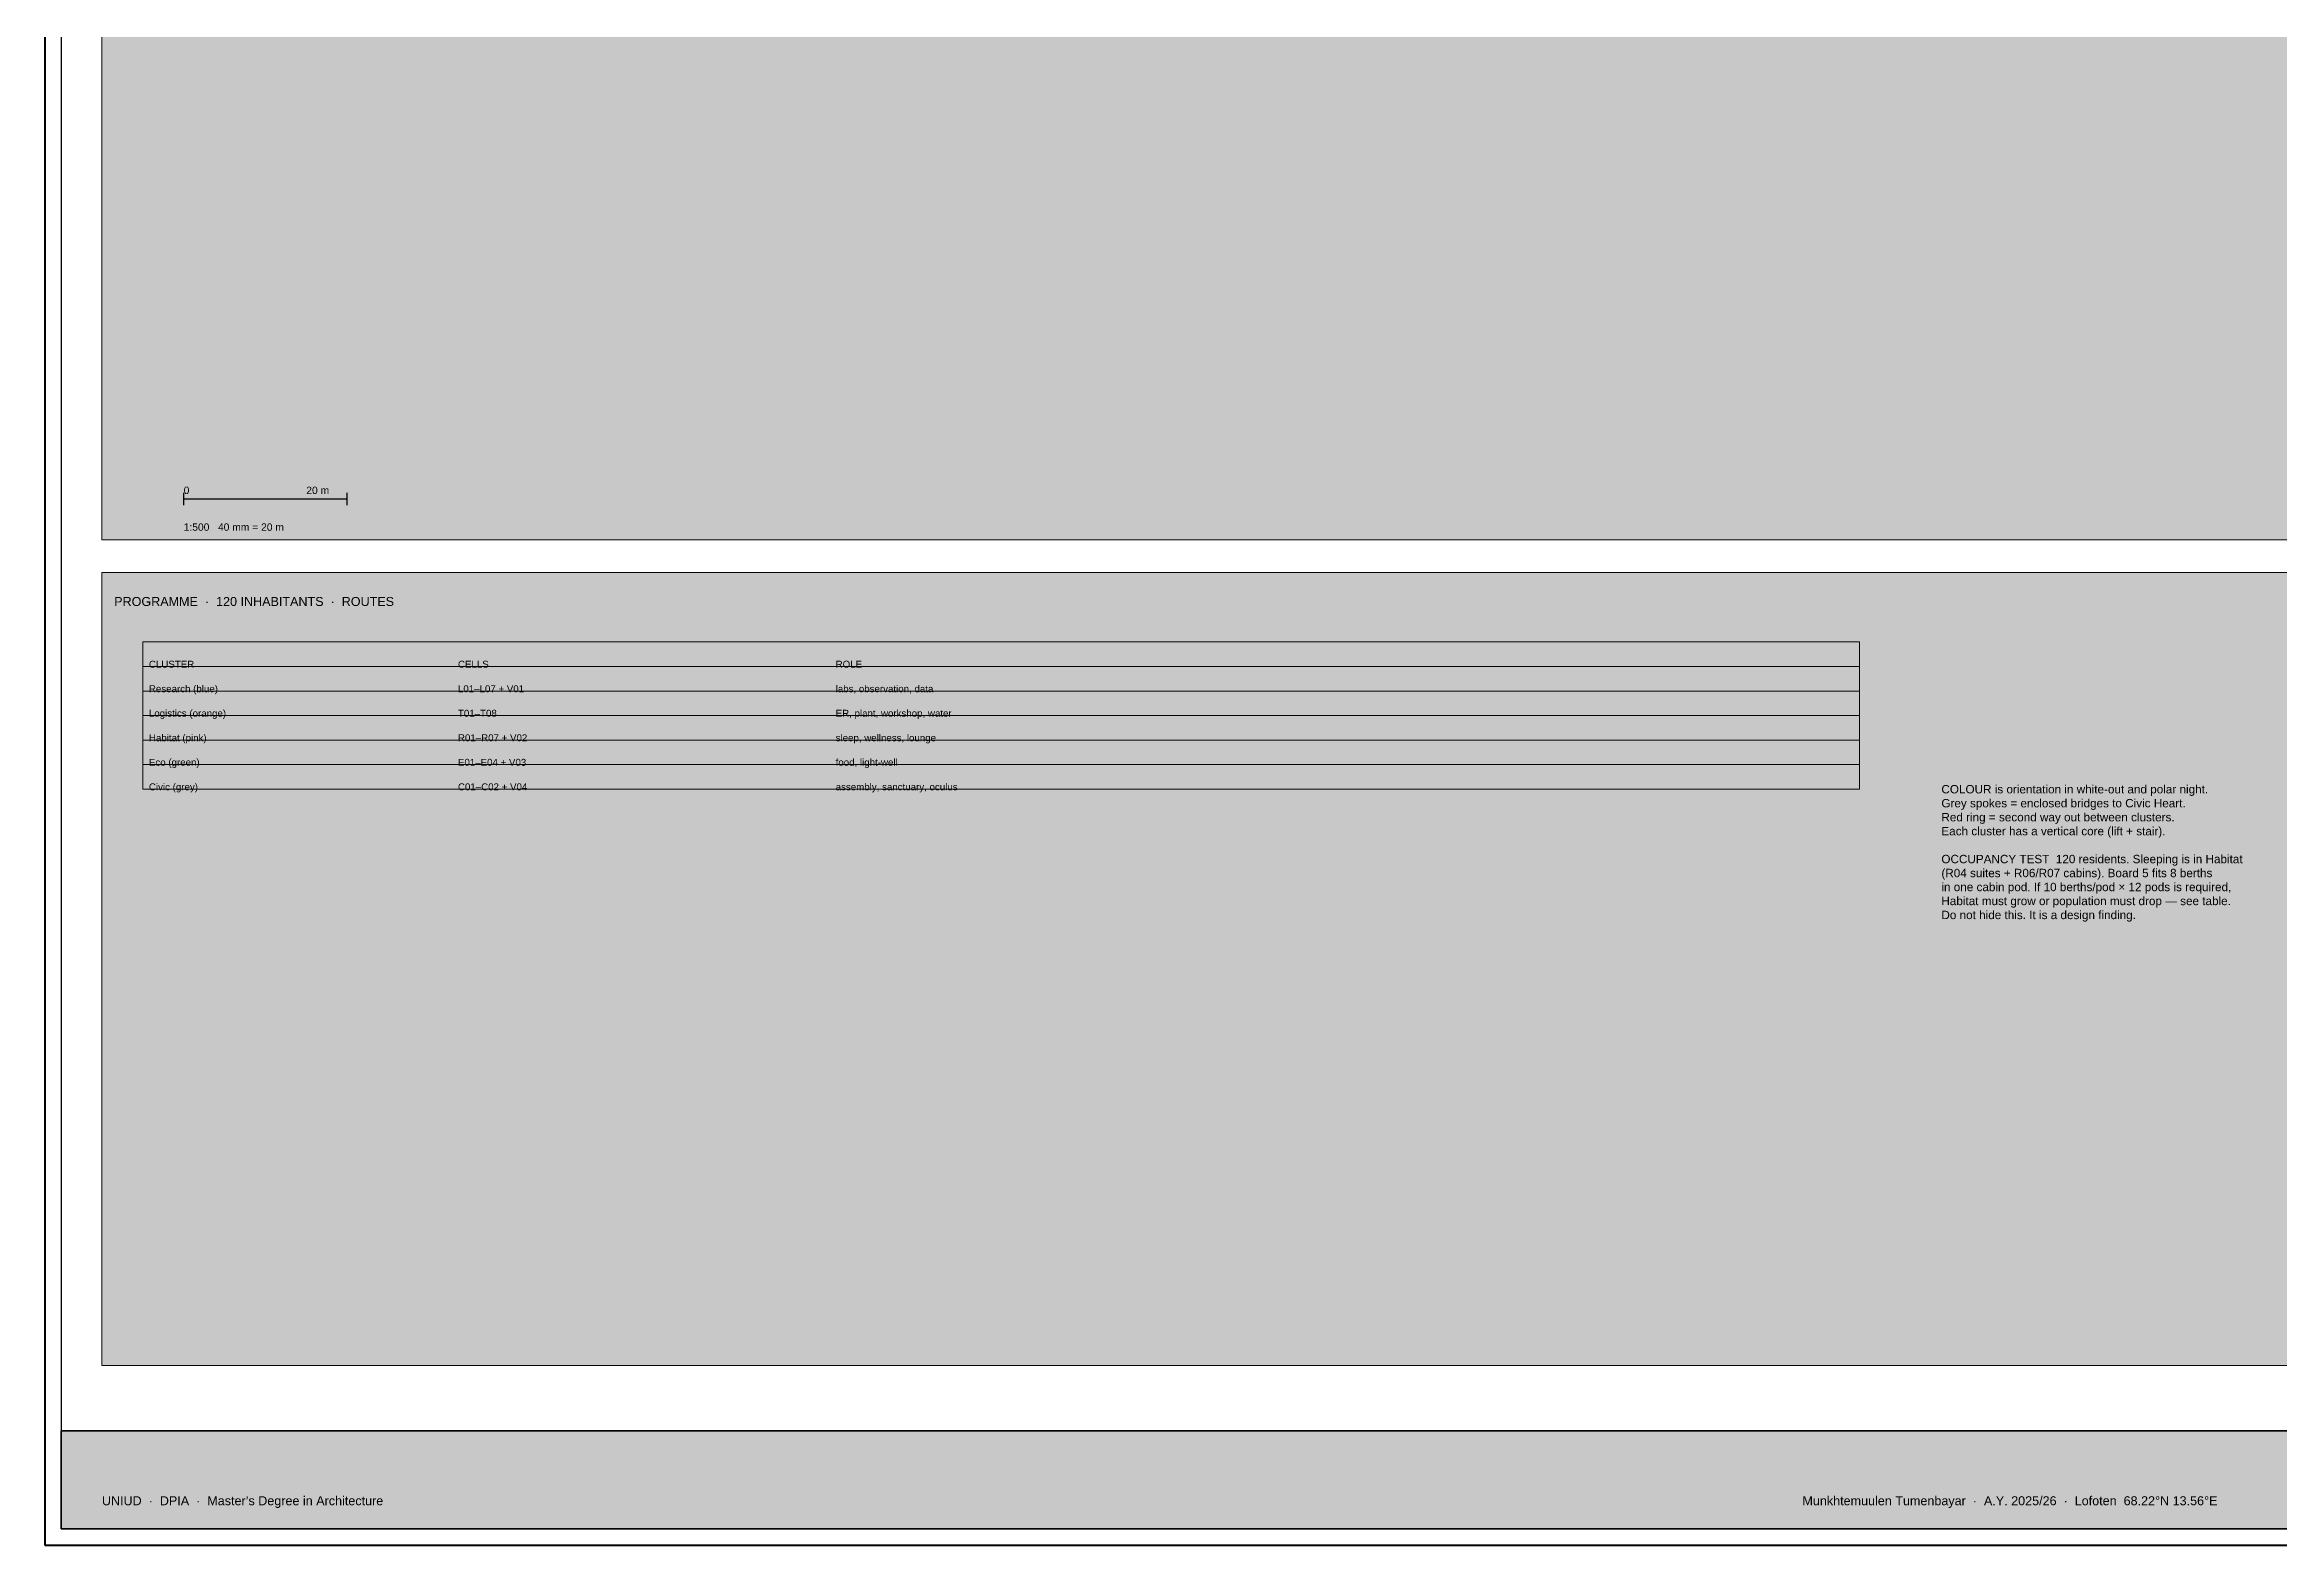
# Model space of a CAD drawing. Header units: millimetres. Extents: x 0 to 4200, y -1100 to 900.
# Drawn here: x 2200 to 2747, y 0 to 367 of the extents above; entities that cross this region are included whole.
import ezdxf

# ---------------------------------------------------------------- set-up
doc = ezdxf.new("R2010")
doc.units = ezdxf.units.MM
for name, color, linetype, lineweight, true_color in [('A-ANNO', 7, 'Continuous', 18, 0x20242a), ('A-DIM', 7, 'Continuous', 13, 0x5a626c), ('A-HATCH', 7, 'Continuous', 9, 0xb4bac0), ('A-SHEET', 7, 'Continuous', 50, 0x142030), ('A-TABLE', 7, 'Continuous', 13, 0x20242a), ('A-TITL', 7, 'Continuous', 35, 0x142030)]:
    doc.layers.add(name, color=color, linetype=linetype, lineweight=lineweight, true_color=true_color)
doc.styles.add('ANNO', font='Arial.ttf')
doc.styles.add('TITLE', font='Arial.ttf')

msp = doc.modelspace()

# ---------------------------------------------------------------- hatches: boundary and pattern name
at = {"layer": 'A-HATCH', "true_color": 0xfcfdfe}
h = msp.add_hatch(color=7, dxfattribs=at)
h.dxf.hatch_style = 1
h.paths.add_polyline_path([(2214, 246), (2834, 246), (2834, 838), (2214, 838)])
h = msp.add_hatch(color=7, dxfattribs=at)
h.dxf.hatch_style = 1
h.paths.add_polyline_path([(2214, 44), (3086, 44), (3086, 238), (2214, 238)])
at = {"layer": 'A-HATCH', "true_color": 0x142030}
h = msp.add_hatch(color=7, dxfattribs=at)
h.dxf.hatch_style = 1
h.paths.add_polyline_path([(2224, 215), (2644, 215), (2644, 221), (2224, 221)])
at = {"layer": 'A-HATCH', "true_color": 0xffffff}
h = msp.add_hatch(color=7, dxfattribs=at)
h.dxf.hatch_style = 1
h.paths.add_polyline_path([(2224, 209), (2644, 209), (2644, 215), (2224, 215)])
at = {"layer": 'A-HATCH', "true_color": 0xf5ecd6}
h = msp.add_hatch(color=7, dxfattribs=at)
h.dxf.hatch_style = 1
h.paths.add_polyline_path([(2224, 203), (2644, 203), (2644, 209), (2224, 209)])
at = {"layer": 'A-HATCH', "true_color": 0xffffff}
h = msp.add_hatch(color=7, dxfattribs=at)
h.dxf.hatch_style = 1
h.paths.add_polyline_path([(2224, 197), (2644, 197), (2644, 203), (2224, 203)])
at = {"layer": 'A-HATCH', "true_color": 0xf5ecd6}
h = msp.add_hatch(color=7, dxfattribs=at)
h.dxf.hatch_style = 1
h.paths.add_polyline_path([(2224, 191), (2644, 191), (2644, 197), (2224, 197)])
at = {"layer": 'A-HATCH', "true_color": 0xffffff}
h = msp.add_hatch(color=7, dxfattribs=at)
h.dxf.hatch_style = 1
h.paths.add_polyline_path([(2224, 185), (2644, 185), (2644, 191), (2224, 191)])
at = {"layer": 'A-HATCH', "true_color": 0x142030}
h = msp.add_hatch(color=7, dxfattribs=at)
h.dxf.hatch_style = 1
h.paths.add_polyline_path([(2204, 4), (3096, 4), (3096, 28), (2204, 28)])

# ---------------------------------------------------------------- linework, layer by layer
at = {"layer": 'A-DIM', "lineweight": 25, "true_color": 0x20242a}
for p, q in [((2234, 254.5), (2234, 257.5)), ((2274, 254.5), (2274, 257.5)), ((2234, 256), (2274, 256))]:
    msp.add_line(p, q, dxfattribs=at)
at = {"layer": 'A-SHEET', "lineweight": 70, "true_color": 0x142030}
msp.add_lwpolyline([(2200, 0), (3100, 0), (3100, 900), (2200, 900)], close=True, dxfattribs=at)
at = {"layer": 'A-SHEET', "lineweight": 25, "true_color": 0x142030}
msp.add_lwpolyline([(2204, 4), (3096, 4), (3096, 896), (2204, 896)], close=True, dxfattribs=at)
at = {"layer": 'A-SHEET', "lineweight": 13, "true_color": 0xb4bac0}
for points in [[(2214, 246), (2834, 246), (2834, 838), (2214, 838)], [(2214, 44), (3086, 44), (3086, 238), (2214, 238)]]:
    msp.add_lwpolyline(points, close=True, dxfattribs=at)
at = {"layer": 'A-SHEET', "lineweight": 9, "true_color": 0xb4bac0}
for points in [[(2224, 215), (2644, 215), (2644, 221), (2224, 221)], [(2224, 209), (2644, 209), (2644, 215), (2224, 215)], [(2224, 203), (2644, 203), (2644, 209), (2224, 209)], [(2224, 197), (2644, 197), (2644, 203), (2224, 203)], [(2224, 191), (2644, 191), (2644, 197), (2224, 197)], [(2224, 185), (2644, 185), (2644, 191), (2224, 191)]]:
    msp.add_lwpolyline(points, close=True, dxfattribs=at)
at = {"layer": 'A-TITL'}
msp.add_lwpolyline([(2204, 4), (3096, 4), (3096, 28), (2204, 28)], close=True, dxfattribs=at)

# ---------------------------------------------------------------- texts
at = {"layer": 'A-ANNO', "color": 7, "true_color": 0x20242a, "attachment_point": 1, "style": 'ANNO'}
for s, insert, char_height, width in [('0', (2234, 259), 1.8, 20), ('20 m', (2264, 259), 1.8, 30), ('COLOUR is orientation in white-out and polar night.\\PGrey spokes = enclosed bridges to Civic Heart.\\PRed ring = second way out between clusters.\\PEach cluster has a vertical core (lift + stair).\\P\\POCCUPANCY TEST  120 residents. Sleeping is in Habitat\\P(R04 suites + R06/R07 cabins). Board 5 fits 8 berths\\Pin one cabin pod. If 10 berths/pod × 12 pods is required,\\PHabitat must grow or population must drop — see table.\\PDo not hide this. It is a design finding.', (2664, 186), 2.05, 400)]:
    msp.add_mtext(s, dxfattribs=dict(at, insert=insert, char_height=char_height, width=width))
at = {"layer": 'A-ANNO', "color": 7, "true_color": 0x5a626c, "insert": (2234, 250), "char_height": 1.8, "width": 60, "attachment_point": 1, "style": 'ANNO'}
msp.add_mtext('1:500   40 mm = 20 m', dxfattribs=at)
at = {"layer": 'A-ANNO', "color": 7, "true_color": 0x142030, "insert": (2217, 232), "char_height": 2.2, "width": 866, "attachment_point": 1, "style": 'TITLE'}
msp.add_mtext('PROGRAMME  ·  120 INHABITANTS  ·  ROUTES', dxfattribs=at)
at = {"layer": 'A-TABLE', "color": 7, "true_color": 0xffffff, "char_height": 1.7, "attachment_point": 1, "style": 'ANNO'}
for s, insert, width in [('CLUSTER', (2225.5, 216.4), 73.6), ('CELLS', (2301.1, 216.4), 90.4), ('ROLE', (2393.5, 216.4), 250)]:
    msp.add_mtext(s, dxfattribs=dict(at, insert=insert, width=width))
at = {"layer": 'A-TABLE', "color": 7, "true_color": 0x20242a, "char_height": 1.7, "attachment_point": 1, "style": 'ANNO'}
for s, insert, width in [('Research (blue)', (2225.5, 210.4), 73.6), ('L01–L07 + V01', (2301.1, 210.4), 90.4), ('labs, observation, data', (2393.5, 210.4), 250), ('Logistics (orange)', (2225.5, 204.4), 73.6), ('T01–T08', (2301.1, 204.4), 90.4), ('ER, plant, workshop, water', (2393.5, 204.4), 250), ('Habitat (pink)', (2225.5, 198.4), 73.6), ('R01–R07 + V02', (2301.1, 198.4), 90.4), ('sleep, wellness, lounge', (2393.5, 198.4), 250), ('Eco (green)', (2225.5, 192.4), 73.6), ('E01–E04 + V03', (2301.1, 192.4), 90.4), ('food, light-well', (2393.5, 192.4), 250), ('Civic (grey)', (2225.5, 186.4), 73.6), ('C01–C02 + V04', (2301.1, 186.4), 90.4), ('assembly, sanctuary, oculus', (2393.5, 186.4), 250)]:
    msp.add_mtext(s, dxfattribs=dict(at, insert=insert, width=width))
at = {"layer": 'A-TITL', "color": 7, "true_color": 0xffffff, "char_height": 2.2, "attachment_point": 1, "style": 'ANNO'}
for s, insert, width in [('UNIUD  ·  DPIA  ·  Master’s Degree in Architecture', (2214, 12), 420), ('Munkhtemuulen Tumenbayar  ·  A.Y. 2025/26  ·  Lofoten  68.22°N 13.56°E', (2630, 12), 360)]:
    msp.add_mtext(s, dxfattribs=dict(at, insert=insert, width=width))

doc.saveas('drawing.dxf')
